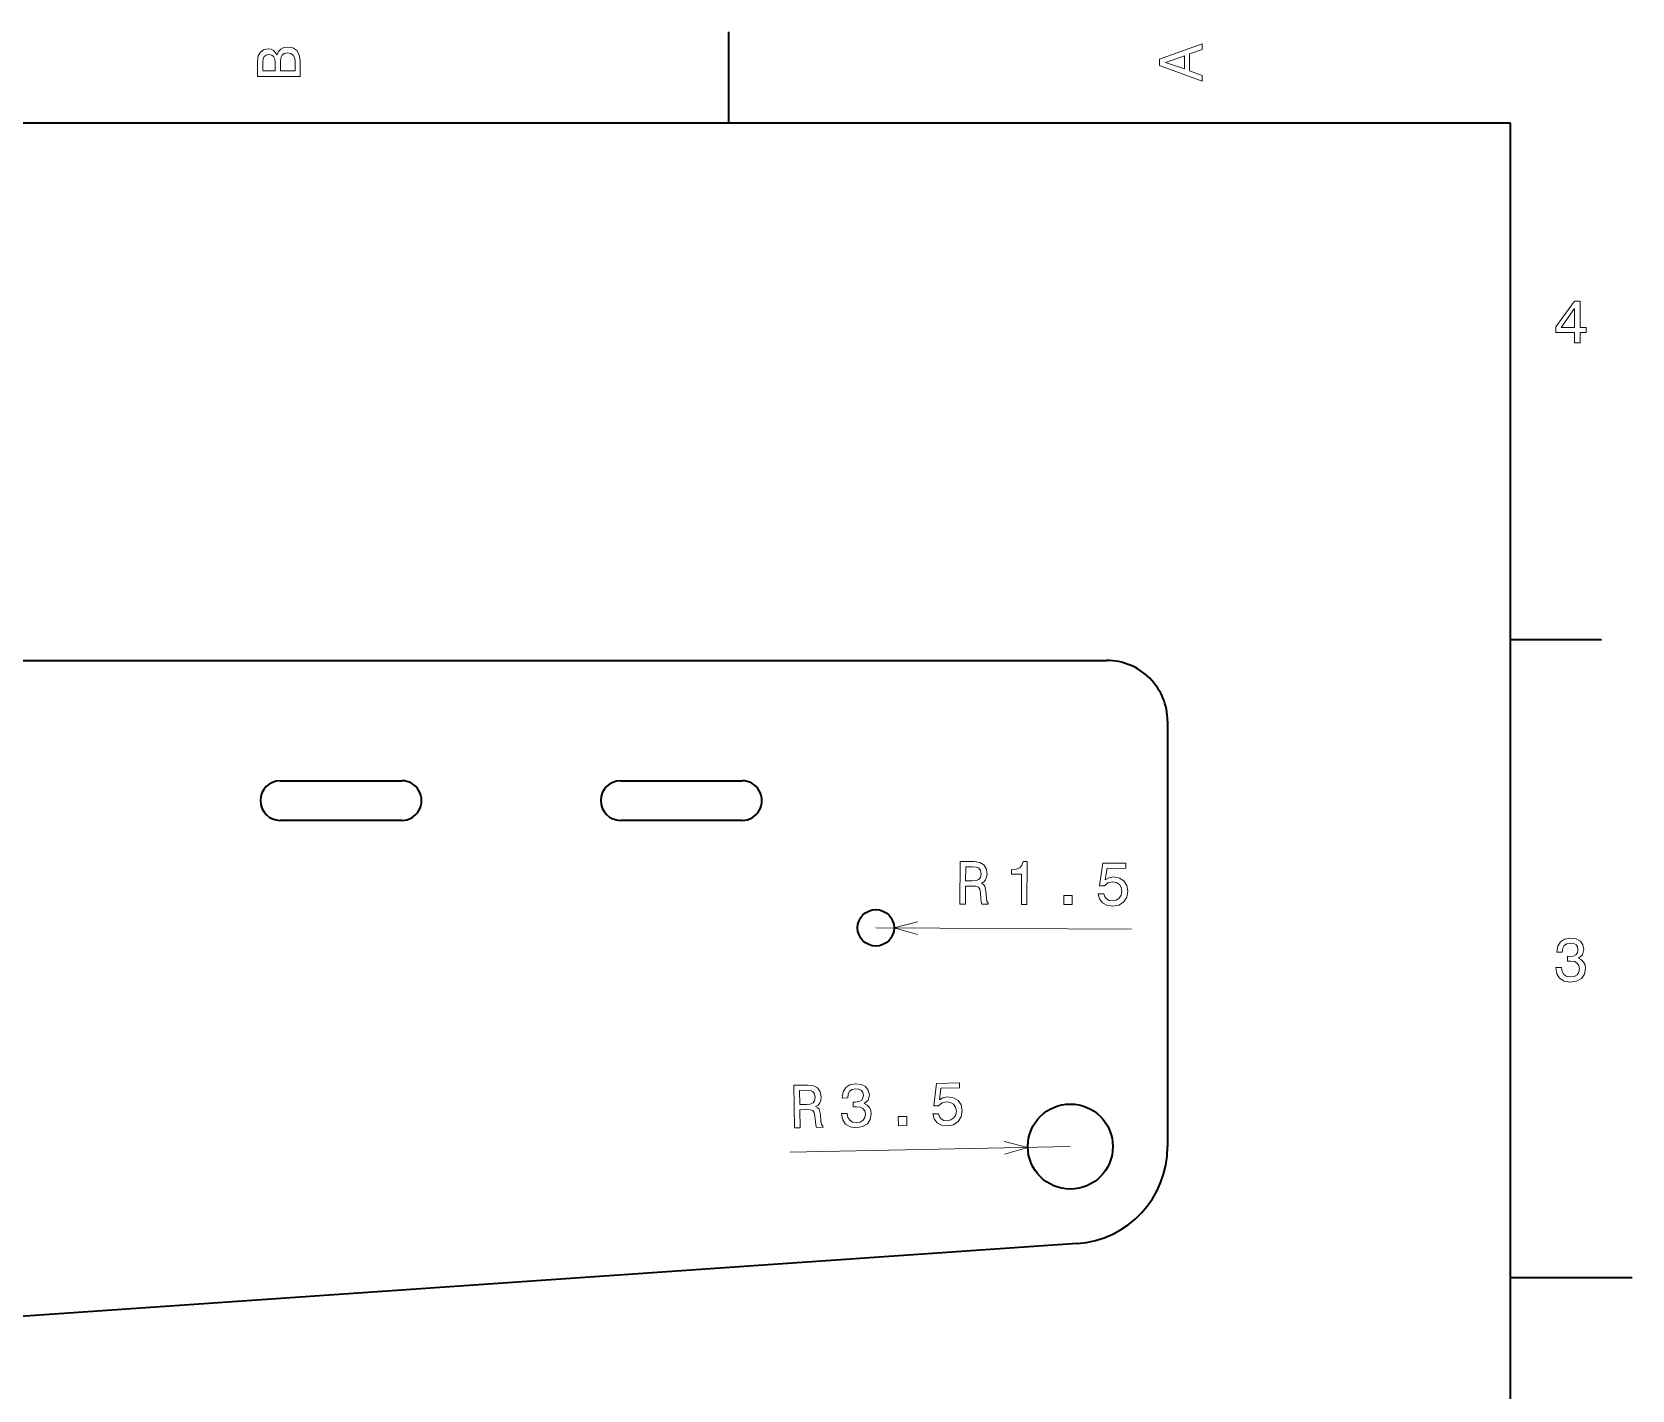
# Model space of a CAD drawing. Extents: x 0 to 297, y 0 to 210.
# Drawn here: x 165.4 to 297, y 95.8 to 207.5 of the extents above; entities that cross this region are included whole.
import ezdxf

# ---------------------------------------------------------------- set-up
doc = ezdxf.new("R2010")
doc.units = 0

msp = doc.modelspace()

# ---------------------------------------------------------------- linework, layer by layer
at = {"color": 7, "lineweight": 35, "ltscale": 0.1875}
for p, q in [((222.699997, 200), (222.699997, 207.5)), ((287, 157.5), (294.5, 157.5))]:
    msp.add_line(p, q, dxfattribs=at)
at = {"color": 7, "lineweight": 35}
for p, q in [((287, 200), (10, 200)), ((287, 10), (287, 200)), ((155.793777, 155.783707), (253.793777, 155.783707)), ((258.793762, 150.783707), (258.793762, 115.783707)), ((251.344193, 107.802666), (106.344193, 97.802666))]:
    msp.add_line(p, q, dxfattribs=at)
at = {"color": 7, "lineweight": 35, "ltscale": 0.25}
for p, q in [((185.793777, 145.883713), (195.793777, 145.883713)), ((213.793777, 145.883713), (223.793777, 145.883713)), ((195.793777, 142.625565), (185.793777, 142.625565)), ((223.793777, 142.625565), (213.793777, 142.625565)), ((287, 105), (297, 105))]:
    msp.add_line(p, q, dxfattribs=at)
at = {"color": 7, "lineweight": 13}
for p, q in [((234.793777, 133.783707), (255.837524, 133.664093)), ((250.793777, 115.783707), (227.754333, 115.320412))]:
    msp.add_line(p, q, dxfattribs=at)
for points in [[(185.542007, 205.630417), (185.249496, 205.983429), (185.052811, 206.074219), (184.81073, 206.104477), (184.432495, 206.03891), (184.160156, 205.842224), (183.993729, 205.524506), (183.933212, 205.080704), (183.933212, 203.835022), (187.433212, 203.835022), (187.433212, 205.151306), (187.36261, 205.620331), (187.155838, 205.968307), (186.828018, 206.185165), (186.384216, 206.260818), (186.08667, 206.215424), (185.839554, 206.094391), (185.65799, 205.897705)], [(185.385666, 204.984879), (185.385666, 204.298996), (184.351807, 204.298996), (184.351807, 205.025223), (184.382065, 205.297562), (184.472839, 205.489197), (184.629181, 205.605194), (184.86116, 205.645538), (185.093155, 205.600143), (185.254532, 205.479111), (185.355408, 205.272339)], [(187.014618, 205.095825), (187.014618, 204.298996), (185.809296, 204.298996), (185.809296, 205.050446), (185.844589, 205.368164), (185.9505, 205.595108), (186.132065, 205.731277), (186.394302, 205.776657), (186.671692, 205.731277), (186.863327, 205.605194), (186.979324, 205.393372)], [(261.633209, 203.466858), (261.633209, 203.930847), (260.604401, 204.298996), (260.604401, 205.695969), (261.633209, 206.064133), (261.633209, 206.538193), (258.128174, 205.257217), (258.128174, 204.742798)], [(260.17572, 204.460388), (258.632477, 205), (260.17572, 205.539627)], [(292.277374, 181.916794), (292.731262, 181.916794), (292.731262, 182.784225), (293.23056, 182.784225), (293.23056, 183.187683), (292.731262, 183.187683), (292.731262, 185.341141), (292.272339, 185.341141), (290.739197, 183.228027), (290.739197, 182.784225), (292.277374, 182.784225)], [(291.162842, 183.187683), (292.277374, 184.756134), (292.277374, 183.187683)], [(241.698395, 135.744492), (242.167419, 135.741837), (242.175812, 137.219467), (242.654907, 137.216751), (243.007843, 137.199615), (243.22934, 137.127747), (243.349426, 136.960632), (243.398163, 136.662811), (243.420807, 136.208771), (243.449371, 135.911057), (243.508881, 135.734207), (244.038422, 135.731201), (244.038971, 135.827011), (243.923767, 135.968887), (243.884918, 136.231354), (243.852814, 136.796387), (243.76947, 137.215454), (243.654221, 137.347244), (243.473206, 137.444092), (243.675659, 137.569031), (243.817871, 137.744736), (243.909912, 137.96611), (243.941681, 138.233231), (243.873489, 138.657257), (243.673569, 138.97612), (243.341812, 139.169647), (242.888306, 139.237793), (241.718292, 139.244446)], [(242.75473, 138.809875), (243.062195, 138.777863), (243.278503, 138.680817), (243.413666, 138.503525), (243.457489, 138.225891), (243.405396, 137.933685), (243.268219, 137.757935), (243.035721, 137.668488), (242.717865, 137.645081), (242.178253, 137.648132), (242.184875, 138.81311)], [(246.768204, 135.715683), (247.227142, 135.713074), (247.247162, 139.238235), (246.904236, 139.240173), (246.811707, 138.93306), (246.628983, 138.727325), (246.350922, 138.607864), (245.967407, 138.569702), (245.965378, 138.211639), (246.782364, 138.207001)], [(253.085388, 136.592621), (253.194, 136.178436), (253.43927, 135.854279), (253.801239, 135.650482), (254.264771, 135.572205), (254.774643, 135.66008), (255.174469, 135.904938), (255.428864, 136.296875), (255.527542, 136.800644), (255.444473, 137.270142), (255.204498, 137.639664), (254.827606, 137.878845), (254.338898, 137.967346), (253.960327, 137.908981), (253.66687, 137.744232), (253.813446, 138.686493), (255.346558, 138.67778), (255.348907, 139.091309), (253.477905, 139.101944), (253.189987, 137.24765), (253.593445, 137.245361), (253.887283, 137.480713), (254.260956, 137.564331), (254.583405, 137.507019), (254.829605, 137.344238), (254.984543, 137.096237), (255.038208, 136.778198), (254.980927, 136.4608), (254.818146, 136.2146), (254.570145, 136.059662), (254.252106, 136.005997), (253.985016, 136.042816), (253.778915, 136.159988), (253.628647, 136.342407), (253.554413, 136.589951)], [(250.246979, 135.695908), (250.942932, 135.691956), (250.947189, 136.443375), (250.251236, 136.447342)], [(290.729126, 130.51622), (290.729126, 130.480911), (290.809814, 129.996765), (291.046844, 129.633652), (291.420044, 129.401657), (291.914276, 129.315933), (292.438782, 129.401657), (292.832153, 129.623566), (293.08429, 129.976593), (293.175079, 130.430481), (293.134735, 130.728027), (293.023773, 130.970108), (292.842224, 131.156708), (292.600159, 131.292877), (292.927948, 131.565216), (293.043945, 131.998932), (292.968292, 132.392303), (292.751434, 132.68985), (292.398407, 132.87645), (291.914276, 132.942017), (291.460388, 132.861313), (291.112396, 132.63942), (290.885468, 132.286392), (290.809814, 131.817368), (290.809814, 131.782074), (291.258636, 131.782074), (291.299011, 132.104828), (291.430115, 132.336823), (291.641937, 132.478027), (291.939484, 132.528473), (292.201721, 132.488113), (292.393372, 132.382217), (292.509369, 132.210739), (292.554749, 131.97876), (292.509369, 131.731628), (292.388336, 131.565216), (292.176514, 131.46434), (291.889069, 131.434082), (291.692383, 131.439133), (291.692383, 131.04071), (291.939484, 131.050797), (292.257202, 131.005417), (292.494232, 130.884369), (292.635468, 130.687683), (292.685883, 130.430481), (292.630402, 130.13797), (292.484161, 129.921112), (292.252167, 129.784943), (291.944519, 129.739563), (291.626801, 129.789993), (291.394806, 129.941284), (291.248566, 130.183365), (291.193085, 130.51622)], [(228.107422, 117.327919), (228.576355, 117.337349), (228.546646, 118.814713), (229.02565, 118.824348), (229.378906, 118.816315), (229.602188, 118.750191), (229.726547, 118.586227), (229.782959, 118.289749), (229.817291, 117.836464), (229.853516, 117.539581), (229.917572, 117.364319), (230.447021, 117.374969), (230.445084, 117.470764), (230.326279, 117.609619), (230.28067, 117.871002), (230.234009, 118.43502), (230.139877, 118.851799), (230.021271, 118.98056), (229.83783, 119.072716), (230.036987, 119.202827), (230.174622, 119.382141), (230.26091, 119.60582), (230.285797, 119.873672), (230.20668, 120.295792), (229.998611, 120.609406), (229.661972, 120.794312), (229.206848, 120.850739), (228.037064, 120.827209)], [(229.084381, 120.41951), (229.392548, 120.395447), (229.611298, 120.304001), (229.750977, 120.130264), (229.801941, 119.853851), (229.757401, 119.560394), (229.624817, 119.38118), (229.394684, 119.285751), (229.077545, 119.25415), (228.538025, 119.243301), (228.514603, 120.408051)], [(231.974304, 118.505318), (231.975021, 118.470024), (232.06543, 117.987595), (232.309708, 117.629318), (232.6875, 117.404877), (233.18335, 117.329102), (233.706024, 117.425362), (234.094849, 117.655128), (234.339874, 118.013153), (234.421509, 118.468781), (234.375183, 118.765457), (234.259384, 119.005249), (234.074127, 119.188164), (233.829346, 119.319435), (234.151611, 119.598305), (234.258881, 120.034271), (234.175323, 120.426041), (233.952545, 120.71917), (233.595825, 120.898636), (233.110458, 120.954453), (232.658279, 120.864647), (232.314819, 120.635796), (232.095032, 120.278275), (232.028824, 119.807831), (232.029541, 119.772537), (232.478302, 119.781555), (232.512146, 120.105072), (232.63858, 120.339645), (232.847504, 120.485092), (233.143982, 120.541496), (233.406982, 120.506424), (233.600723, 120.404396), (233.720139, 120.235291), (233.770187, 120.004265), (233.729767, 119.756287), (233.612106, 119.587456), (233.402359, 119.482353), (233.11557, 119.44632), (232.918823, 119.447411), (232.926819, 119.049072), (233.173691, 119.064133), (233.492264, 119.025131), (233.731689, 118.90889), (233.876816, 118.71508), (233.932404, 118.458939), (233.882828, 118.165375), (233.740967, 117.945625), (233.511749, 117.804825), (233.205093, 117.75325), (232.886414, 117.797287), (232.651428, 117.943893), (232.500351, 118.182976), (232.438202, 118.514648)], [(239.468765, 118.469391), (239.588013, 118.058151), (239.841568, 117.740417), (240.208649, 117.546036), (240.674072, 117.479729), (241.181503, 117.580734), (241.57486, 117.835808), (241.819061, 118.234169), (241.904724, 118.740318), (241.809586, 119.20752), (241.56015, 119.570732), (241.177216, 119.80011), (240.686401, 119.875992), (240.309448, 119.807884), (240.020355, 119.635605), (240.142578, 120.581345), (241.675415, 120.612167), (241.667099, 121.025627), (239.796432, 120.988007), (239.556427, 119.1269), (239.959808, 119.13501), (240.247498, 119.377876), (240.618896, 119.4711), (240.942703, 119.422119), (241.193024, 119.265739), (241.354294, 119.02182), (241.416138, 118.705276), (241.367065, 118.386497), (241.210693, 118.136185), (240.966766, 117.974907), (240.650208, 117.913055), (240.382263, 117.942978), (240.173218, 118.054794), (240.01828, 118.233269), (239.937683, 118.478821)], [(236.654404, 117.499786), (237.35022, 117.513779), (237.335114, 118.26506), (236.639297, 118.251068)]]:
    msp.add_lwpolyline(points, close=True, dxfattribs=at)
for points in [[(238.228516, 134.28183), (236.293762, 133.775177), (238.222626, 133.246567)], [(245.373428, 115.156967), (247.294495, 115.713341), (245.352615, 116.192032)]]:
    msp.add_lwpolyline(points, dxfattribs=at)
at = {"color": 7, "lineweight": 35}
for centre, radius in [((234.793777, 133.783707), 1.5), ((250.793777, 115.783707), 3.5)]:
    msp.add_circle(centre, radius, dxfattribs=at)
for centre, radius, start, end in [((253.793777, 150.783707), 5, 0, 90.000003), ((185.793777, 144.254639), 1.629075, 90.000003, 269.999997), ((195.793777, 144.254639), 1.629075, 269.999997, 90.000003), ((213.793777, 144.254639), 1.629075, 90.000003, 269.999997), ((223.793777, 144.254639), 1.629075, 269.999997, 90.000003), ((250.793777, 115.783707), 8, 273.945183, 0)]:
    msp.add_arc(centre, radius, start, end, dxfattribs=at)

doc.saveas('drawing.dxf')
